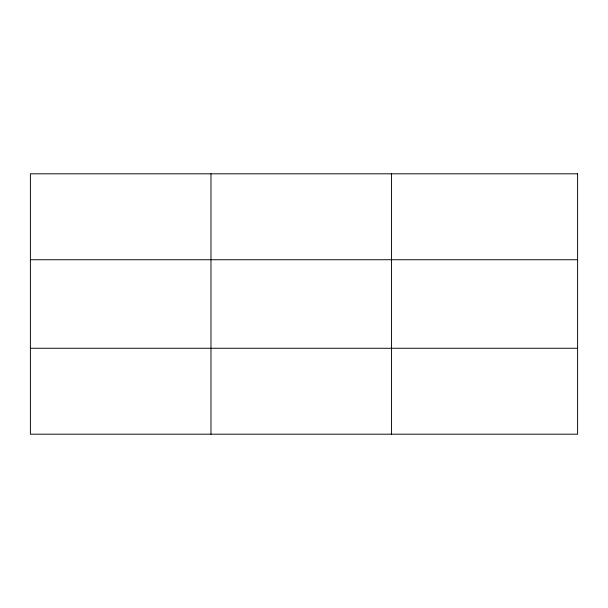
<?xml version="1.0" encoding="UTF-8"?>
<svg xmlns="http://www.w3.org/2000/svg" width="608" height="608" viewBox="0 0 608 608"><rect width="100%" height="100%" fill="white"/><g stroke="black" fill="none" stroke-linecap="round" stroke-linejoin="round"><path stroke-width="0.91" d="M210.976 434.188L210.976 173.812M391.552 434.188L391.552 173.812M30.4 259.738L577.6 259.738M30.4 348.262L577.6 348.262M577.6 173.812L577.6 434.188L30.4 434.188L30.4 173.812L577.6 173.812"/></g></svg>
